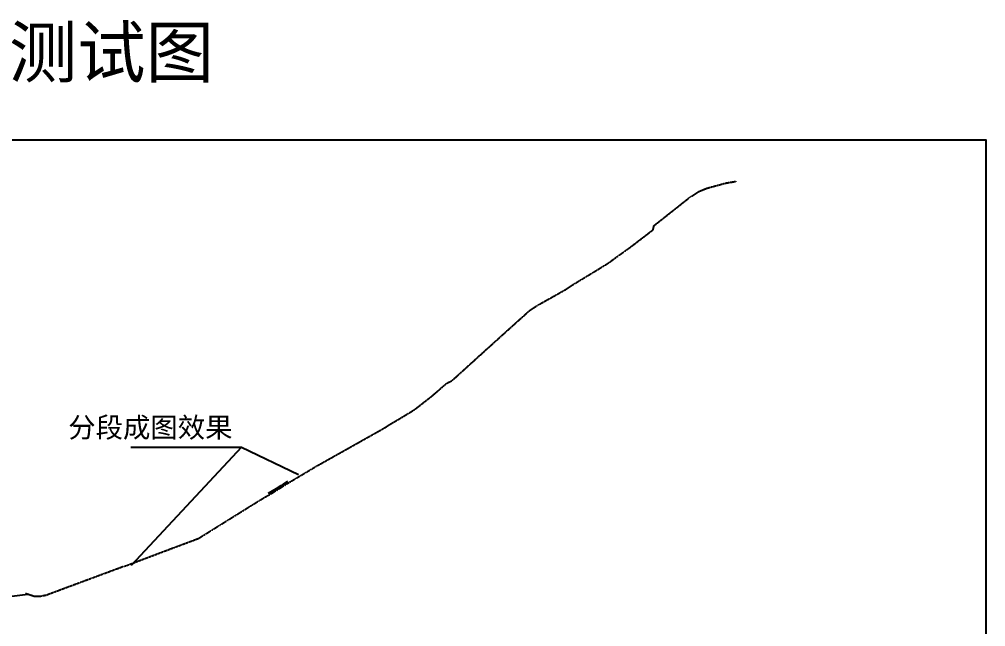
# Model space of a CAD drawing. Header units: millimetres. Extents: x -30 to 39450245, y -4 to 39449270.
# Drawn here: x 39440613 to 39450245, y 2548066 to 2554121 of the extents above; entities that cross this region are included whole.
import ezdxf

# ---------------------------------------------------------------- set-up
doc = ezdxf.new("R2010")
doc.units = ezdxf.units.MM
doc.linetypes.add('CENTER', pattern=[2, 1.25, -0.25, 0.25, -0.25])
for name, color, linetype in [('pipe_cen', 1, 'CENTER'), ('水工开挖线', 5, 'Continuous'), ('附属设施', 2, 'Continuous')]:
    doc.layers.add(name, color=color, linetype=linetype)
doc.styles.add('HT', font='simhei.ttf', dxfattribs={"width": 0.8, "bigfont": 'hz.shx'})

msp = doc.modelspace()

# ---------------------------------------------------------------- linework, layer by layer
at = {"layer": 'pipe_cen'}
msp.add_lwpolyline([(39440674.434, 2548398.738), (39440763.897, 2548369.355), (39440828.862, 2548371.498), (39440878.8146, 2548380.6329), (39441061.085, 2548448.796), (39441654.556, 2548668.804), (39441672.7348, 2548672.34), (39442103.028, 2548835.059), (39442398.0185, 2548945.2458), (39442939.235, 2549282.344), (39443065.726, 2549359.953), (39443105.334, 2549380.875), (39443299.09, 2549501.908), (39443575.195, 2549666.545), (39444257.192, 2550050.076), (39444292.9415, 2550074.5457), (39444389.814, 2550131.272), (39444550.714, 2550228.517), (39444724.38, 2550364.006), (39444875.633, 2550494.685), (39444924.604, 2550517.754), (39445395.905, 2550944.248), (39445705.5453, 2551222.9223), (39445770.961, 2551264.86), (39445808.35, 2551287.047), (39446052.176, 2551423.711), (39446124.59, 2551471.994), (39446378.099, 2551625.697), (39446490.7364, 2551695.4916), (39446551.112, 2551740.561), (39446712.0165, 2551855.8117), (39446929.171, 2552022.473), (39446939.1869, 2552064.2304), (39447286.246, 2552338.859), (39447382.621, 2552402.911), (39447463.933, 2552436.757), (39447649.743, 2552487.808), (39447760.997, 2552506.53)], dxfattribs=at)
msp.add_lwpolyline([(39440674.434, 2548398.738), (39440763.897, 2548369.355), (39440828.862, 2548371.498), (39440878.8146, 2548380.6329), (39441061.085, 2548448.796), (39441654.556, 2548668.804), (39441672.7348, 2548672.34), (39442103.028, 2548835.059), (39442398.0185, 2548945.2458), (39442939.235, 2549282.344), (39443065.726, 2549359.953), (39443105.334, 2549380.875), (39443299.09, 2549501.908), (39443575.195, 2549666.545), (39444257.192, 2550050.076), (39444292.9415, 2550074.5457), (39444389.814, 2550131.272), (39444550.714, 2550228.517), (39444724.38, 2550364.006), (39444875.633, 2550494.685), (39444924.604, 2550517.754), (39445395.905, 2550944.248), (39445705.5453, 2551222.9223), (39445770.961, 2551264.86), (39445808.35, 2551287.047), (39446052.176, 2551423.711), (39446124.59, 2551471.994), (39446378.099, 2551625.697), (39446490.7364, 2551695.4916), (39446551.112, 2551740.561), (39446712.0165, 2551855.8117), (39446929.171, 2552022.473), (39446939.1869, 2552064.2304), (39447286.246, 2552338.859), (39447382.621, 2552402.911), (39447463.933, 2552436.757), (39447649.743, 2552487.808), (39447760.997, 2552506.53)], dxfattribs=at)
msp.add_lwpolyline([(39440674.434, 2548398.738), (39440763.897, 2548369.355), (39440828.862, 2548371.498), (39440878.8146, 2548380.6329), (39441061.085, 2548448.796), (39441654.556, 2548668.804), (39441672.7348, 2548672.34), (39442103.028, 2548835.059), (39442398.0185, 2548945.2458), (39442939.235, 2549282.344), (39443065.726, 2549359.953), (39443105.334, 2549380.875), (39443299.09, 2549501.908), (39443575.195, 2549666.545), (39444257.192, 2550050.076), (39444292.9415, 2550074.5457), (39444389.814, 2550131.272), (39444550.714, 2550228.517), (39444724.38, 2550364.006), (39444875.633, 2550494.685), (39444924.604, 2550517.754), (39445395.905, 2550944.248), (39445705.5453, 2551222.9223), (39445770.961, 2551264.86), (39445808.35, 2551287.047), (39446052.176, 2551423.711), (39446124.59, 2551471.994), (39446378.099, 2551625.697), (39446490.7364, 2551695.4916), (39446551.112, 2551740.561), (39446712.0165, 2551855.8117), (39446929.171, 2552022.473), (39446939.1869, 2552064.2304), (39447286.246, 2552338.859), (39447382.621, 2552402.911), (39447463.933, 2552436.757), (39447649.743, 2552487.808), (39447760.997, 2552506.53)], dxfattribs=at)
msp.add_lwpolyline([(39440674.434, 2548398.738), (39440763.897, 2548369.355), (39440828.862, 2548371.498), (39440878.8146, 2548380.6329), (39441061.085, 2548448.796), (39441654.556, 2548668.804), (39441672.7348, 2548672.34), (39442103.028, 2548835.059), (39442398.0185, 2548945.2458), (39442939.235, 2549282.344), (39443065.726, 2549359.953), (39443105.334, 2549380.875), (39443299.09, 2549501.908), (39443575.195, 2549666.545), (39444257.192, 2550050.076), (39444292.9415, 2550074.5457), (39444389.814, 2550131.272), (39444550.714, 2550228.517), (39444724.38, 2550364.006), (39444875.633, 2550494.685), (39444924.604, 2550517.754), (39445395.905, 2550944.248), (39445705.5453, 2551222.9223), (39445770.961, 2551264.86), (39445808.35, 2551287.047), (39446052.176, 2551423.711), (39446124.59, 2551471.994), (39446378.099, 2551625.697), (39446490.7364, 2551695.4916), (39446551.112, 2551740.561), (39446712.0165, 2551855.8117), (39446929.171, 2552022.473), (39446939.1869, 2552064.2304), (39447286.246, 2552338.859), (39447382.621, 2552402.911), (39447463.933, 2552436.757), (39447649.743, 2552487.808), (39447760.997, 2552506.53)], dxfattribs=at)
msp.add_lwpolyline([(39440674.434, 2548398.738), (39440763.897, 2548369.355), (39440828.862, 2548371.498), (39440878.8146, 2548380.6329), (39441061.085, 2548448.796), (39441654.556, 2548668.804), (39441672.7348, 2548672.34), (39442103.028, 2548835.059), (39442398.0185, 2548945.2458), (39442939.235, 2549282.344), (39443065.726, 2549359.953), (39443105.334, 2549380.875), (39443299.09, 2549501.908), (39443575.195, 2549666.545), (39444257.192, 2550050.076), (39444292.9415, 2550074.5457), (39444389.814, 2550131.272), (39444550.714, 2550228.517), (39444724.38, 2550364.006), (39444875.633, 2550494.685), (39444924.604, 2550517.754), (39445395.905, 2550944.248), (39445705.5453, 2551222.9223), (39445770.961, 2551264.86), (39445808.35, 2551287.047), (39446052.176, 2551423.711), (39446124.59, 2551471.994), (39446378.099, 2551625.697), (39446490.7364, 2551695.4916), (39446551.112, 2551740.561), (39446712.0165, 2551855.8117), (39446929.171, 2552022.473), (39446939.1869, 2552064.2304), (39447286.246, 2552338.859), (39447382.621, 2552402.911), (39447463.933, 2552436.757), (39447649.743, 2552487.808), (39447760.997, 2552506.53)], dxfattribs=at)
msp.add_lwpolyline([(39440674.434, 2548398.738), (39440763.897, 2548369.355), (39440828.862, 2548371.498), (39440878.8146, 2548380.6329), (39441061.085, 2548448.796), (39441654.556, 2548668.804), (39441672.7348, 2548672.34), (39442103.028, 2548835.059), (39442398.0185, 2548945.2458), (39442939.235, 2549282.344), (39443065.726, 2549359.953), (39443105.334, 2549380.875), (39443299.09, 2549501.908), (39443575.195, 2549666.545), (39444257.192, 2550050.076), (39444292.9415, 2550074.5457), (39444389.814, 2550131.272), (39444550.714, 2550228.517), (39444724.38, 2550364.006), (39444875.633, 2550494.685), (39444924.604, 2550517.754), (39445395.905, 2550944.248), (39445705.5453, 2551222.9223), (39445770.961, 2551264.86), (39445808.35, 2551287.047), (39446052.176, 2551423.711), (39446124.59, 2551471.994), (39446378.099, 2551625.697), (39446490.7364, 2551695.4916), (39446551.112, 2551740.561), (39446712.0165, 2551855.8117), (39446929.171, 2552022.473), (39446939.1869, 2552064.2304), (39447286.246, 2552338.859), (39447382.621, 2552402.911), (39447463.933, 2552436.757), (39447649.743, 2552487.808), (39447760.997, 2552506.53)], dxfattribs=at)
msp.add_lwpolyline([(39440674.434, 2548398.738), (39440763.897, 2548369.355), (39440828.862, 2548371.498), (39440878.8146, 2548380.6329), (39441061.085, 2548448.796), (39441654.556, 2548668.804), (39441672.7348, 2548672.34), (39442103.028, 2548835.059), (39442398.0185, 2548945.2458), (39442939.235, 2549282.344), (39443065.726, 2549359.953), (39443105.334, 2549380.875), (39443299.09, 2549501.908), (39443575.195, 2549666.545), (39444257.192, 2550050.076), (39444292.9415, 2550074.5457), (39444389.814, 2550131.272), (39444550.714, 2550228.517), (39444724.38, 2550364.006), (39444875.633, 2550494.685), (39444924.604, 2550517.754), (39445395.905, 2550944.248), (39445705.5453, 2551222.9223), (39445770.961, 2551264.86), (39445808.35, 2551287.047), (39446052.176, 2551423.711), (39446124.59, 2551471.994), (39446378.099, 2551625.697), (39446490.7364, 2551695.4916), (39446551.112, 2551740.561), (39446712.0165, 2551855.8117), (39446929.171, 2552022.473), (39446939.1869, 2552064.2304), (39447286.246, 2552338.859), (39447382.621, 2552402.911), (39447463.933, 2552436.757), (39447649.743, 2552487.808), (39447760.997, 2552506.53)], dxfattribs=at)
msp.add_lwpolyline([(39440674.434, 2548398.738), (39440763.897, 2548369.355), (39440828.862, 2548371.498), (39440878.8146, 2548380.6329), (39441061.085, 2548448.796), (39441654.556, 2548668.804), (39441672.7348, 2548672.34), (39442103.028, 2548835.059), (39442398.0185, 2548945.2458), (39442939.235, 2549282.344), (39443065.726, 2549359.953), (39443105.334, 2549380.875), (39443299.09, 2549501.908), (39443575.195, 2549666.545), (39444257.192, 2550050.076), (39444292.9415, 2550074.5457), (39444389.814, 2550131.272), (39444550.714, 2550228.517), (39444724.38, 2550364.006), (39444875.633, 2550494.685), (39444924.604, 2550517.754), (39445395.905, 2550944.248), (39445705.5453, 2551222.9223), (39445770.961, 2551264.86), (39445808.35, 2551287.047), (39446052.176, 2551423.711), (39446124.59, 2551471.994), (39446378.099, 2551625.697), (39446490.7364, 2551695.4916), (39446551.112, 2551740.561), (39446712.0165, 2551855.8117), (39446929.171, 2552022.473), (39446939.1869, 2552064.2304), (39447286.246, 2552338.859), (39447382.621, 2552402.911), (39447463.933, 2552436.757), (39447649.743, 2552487.808), (39447760.997, 2552506.53)], dxfattribs=at)
msp.add_lwpolyline([(39440674.434, 2548398.738), (39440763.897, 2548369.355), (39440828.862, 2548371.498), (39440878.8146, 2548380.6329), (39441061.085, 2548448.796), (39441654.556, 2548668.804), (39441672.7348, 2548672.34), (39442103.028, 2548835.059), (39442398.0185, 2548945.2458), (39442939.235, 2549282.344), (39443065.726, 2549359.953), (39443105.334, 2549380.875), (39443299.09, 2549501.908), (39443575.195, 2549666.545), (39444257.192, 2550050.076), (39444292.9415, 2550074.5457), (39444389.814, 2550131.272), (39444550.714, 2550228.517), (39444724.38, 2550364.006), (39444875.633, 2550494.685), (39444924.604, 2550517.754), (39445395.905, 2550944.248), (39445705.5453, 2551222.9223), (39445770.961, 2551264.86), (39445808.35, 2551287.047), (39446052.176, 2551423.711), (39446124.59, 2551471.994), (39446378.099, 2551625.697), (39446490.7364, 2551695.4916), (39446551.112, 2551740.561), (39446712.0165, 2551855.8117), (39446929.171, 2552022.473), (39446939.1869, 2552064.2304), (39447286.246, 2552338.859), (39447382.621, 2552402.911), (39447463.933, 2552436.757), (39447649.743, 2552487.808), (39447760.997, 2552506.53)], dxfattribs=at)
msp.add_lwpolyline([(39440674.434, 2548398.738), (39440763.897, 2548369.355), (39440828.862, 2548371.498), (39440878.8146, 2548380.6329), (39441061.085, 2548448.796), (39441654.556, 2548668.804), (39441672.7348, 2548672.34), (39442103.028, 2548835.059), (39442398.0185, 2548945.2458), (39442939.235, 2549282.344), (39443065.726, 2549359.953), (39443105.334, 2549380.875), (39443299.09, 2549501.908), (39443575.195, 2549666.545), (39444257.192, 2550050.076), (39444292.9415, 2550074.5457), (39444389.814, 2550131.272), (39444550.714, 2550228.517), (39444724.38, 2550364.006), (39444875.633, 2550494.685), (39444924.604, 2550517.754), (39445395.905, 2550944.248), (39445705.5453, 2551222.9223), (39445770.961, 2551264.86), (39445808.35, 2551287.047), (39446052.176, 2551423.711), (39446124.59, 2551471.994), (39446378.099, 2551625.697), (39446490.7364, 2551695.4916), (39446551.112, 2551740.561), (39446712.0165, 2551855.8117), (39446929.171, 2552022.473), (39446939.1869, 2552064.2304), (39447286.246, 2552338.859), (39447382.621, 2552402.911), (39447463.933, 2552436.757), (39447649.743, 2552487.808), (39447760.997, 2552506.53)], dxfattribs=at)
msp.add_lwpolyline([(39440674.434, 2548398.738), (39440763.897, 2548369.355), (39440828.862, 2548371.498), (39440878.8146, 2548380.6329), (39441061.085, 2548448.796), (39441654.556, 2548668.804), (39441672.7348, 2548672.34), (39442103.028, 2548835.059), (39442398.0185, 2548945.2458), (39442939.235, 2549282.344), (39443065.726, 2549359.953), (39443105.334, 2549380.875), (39443299.09, 2549501.908), (39443575.195, 2549666.545), (39444257.192, 2550050.076), (39444292.9415, 2550074.5457), (39444389.814, 2550131.272), (39444550.714, 2550228.517), (39444724.38, 2550364.006), (39444875.633, 2550494.685), (39444924.604, 2550517.754), (39445395.905, 2550944.248), (39445705.5453, 2551222.9223), (39445770.961, 2551264.86), (39445808.35, 2551287.047), (39446052.176, 2551423.711), (39446124.59, 2551471.994), (39446378.099, 2551625.697), (39446490.7364, 2551695.4916), (39446551.112, 2551740.561), (39446712.0165, 2551855.8117), (39446929.171, 2552022.473), (39446939.1869, 2552064.2304), (39447286.246, 2552338.859), (39447382.621, 2552402.911), (39447463.933, 2552436.757), (39447649.743, 2552487.808), (39447760.997, 2552506.53)], dxfattribs=at)
msp.add_lwpolyline([(39440674.434, 2548398.738), (39440763.897, 2548369.355), (39440828.862, 2548371.498), (39440878.8146, 2548380.6329), (39441061.085, 2548448.796), (39441654.556, 2548668.804), (39441672.7348, 2548672.34), (39442103.028, 2548835.059), (39442398.0185, 2548945.2458), (39442939.235, 2549282.344), (39443065.726, 2549359.953), (39443105.334, 2549380.875), (39443299.09, 2549501.908), (39443575.195, 2549666.545), (39444257.192, 2550050.076), (39444292.9415, 2550074.5457), (39444389.814, 2550131.272), (39444550.714, 2550228.517), (39444724.38, 2550364.006), (39444875.633, 2550494.685), (39444924.604, 2550517.754), (39445395.905, 2550944.248), (39445705.5453, 2551222.9223), (39445770.961, 2551264.86), (39445808.35, 2551287.047), (39446052.176, 2551423.711), (39446124.59, 2551471.994), (39446378.099, 2551625.697), (39446490.7364, 2551695.4916), (39446551.112, 2551740.561), (39446712.0165, 2551855.8117), (39446929.171, 2552022.473), (39446939.1869, 2552064.2304), (39447286.246, 2552338.859), (39447382.621, 2552402.911), (39447463.933, 2552436.757), (39447649.743, 2552487.808), (39447760.997, 2552506.53)], dxfattribs=at)
msp.add_lwpolyline([(39440674.434, 2548398.738), (39440763.897, 2548369.355), (39440828.862, 2548371.498), (39440878.8146, 2548380.6329), (39441061.085, 2548448.796), (39441654.556, 2548668.804), (39441672.7348, 2548672.34), (39442103.028, 2548835.059), (39442398.0185, 2548945.2458), (39442939.235, 2549282.344), (39443065.726, 2549359.953), (39443105.334, 2549380.875), (39443299.09, 2549501.908), (39443575.195, 2549666.545), (39444257.192, 2550050.076), (39444292.9415, 2550074.5457), (39444389.814, 2550131.272), (39444550.714, 2550228.517), (39444724.38, 2550364.006), (39444875.633, 2550494.685), (39444924.604, 2550517.754), (39445395.905, 2550944.248), (39445705.5453, 2551222.9223), (39445770.961, 2551264.86), (39445808.35, 2551287.047), (39446052.176, 2551423.711), (39446124.59, 2551471.994), (39446378.099, 2551625.697), (39446490.7364, 2551695.4916), (39446551.112, 2551740.561), (39446712.0165, 2551855.8117), (39446929.171, 2552022.473), (39446939.1869, 2552064.2304), (39447286.246, 2552338.859), (39447382.621, 2552402.911), (39447463.933, 2552436.757), (39447649.743, 2552487.808), (39447760.997, 2552506.53)], dxfattribs=at)
msp.add_lwpolyline([(39440674.434, 2548398.738), (39440763.897, 2548369.355), (39440828.862, 2548371.498), (39440878.8146, 2548380.6329), (39441061.085, 2548448.796), (39441654.556, 2548668.804), (39441672.7348, 2548672.34), (39442103.028, 2548835.059), (39442398.0185, 2548945.2458), (39442939.235, 2549282.344), (39443065.726, 2549359.953), (39443105.334, 2549380.875), (39443299.09, 2549501.908), (39443575.195, 2549666.545), (39444257.192, 2550050.076), (39444292.9415, 2550074.5457), (39444389.814, 2550131.272), (39444550.714, 2550228.517), (39444724.38, 2550364.006), (39444875.633, 2550494.685), (39444924.604, 2550517.754), (39445395.905, 2550944.248), (39445705.5453, 2551222.9223), (39445770.961, 2551264.86), (39445808.35, 2551287.047), (39446052.176, 2551423.711), (39446124.59, 2551471.994), (39446378.099, 2551625.697), (39446490.7364, 2551695.4916), (39446551.112, 2551740.561), (39446712.0165, 2551855.8117), (39446929.171, 2552022.473), (39446939.1869, 2552064.2304), (39447286.246, 2552338.859), (39447382.621, 2552402.911), (39447463.933, 2552436.757), (39447649.743, 2552487.808), (39447760.997, 2552506.53)], dxfattribs=at)
msp.add_lwpolyline([(39440674.434, 2548398.738), (39440763.897, 2548369.355), (39440828.862, 2548371.498), (39440878.8146, 2548380.6329), (39441061.085, 2548448.796), (39441654.556, 2548668.804), (39441672.7348, 2548672.34), (39442103.028, 2548835.059), (39442398.0185, 2548945.2458), (39442939.235, 2549282.344), (39443065.726, 2549359.953), (39443105.334, 2549380.875), (39443299.09, 2549501.908), (39443575.195, 2549666.545), (39444257.192, 2550050.076), (39444292.9415, 2550074.5457), (39444389.814, 2550131.272), (39444550.714, 2550228.517), (39444724.38, 2550364.006), (39444875.633, 2550494.685), (39444924.604, 2550517.754), (39445395.905, 2550944.248), (39445705.5453, 2551222.9223), (39445770.961, 2551264.86), (39445808.35, 2551287.047), (39446052.176, 2551423.711), (39446124.59, 2551471.994), (39446378.099, 2551625.697), (39446490.7364, 2551695.4916), (39446551.112, 2551740.561), (39446712.0165, 2551855.8117), (39446929.171, 2552022.473), (39446939.1869, 2552064.2304), (39447286.246, 2552338.859), (39447382.621, 2552402.911), (39447463.933, 2552436.757), (39447649.743, 2552487.808), (39447760.997, 2552506.53)], dxfattribs=at)
msp.add_lwpolyline([(39440674.434, 2548398.738), (39440763.897, 2548369.355), (39440828.862, 2548371.498), (39440878.8146, 2548380.6329), (39441061.085, 2548448.796), (39441654.556, 2548668.804), (39441672.7348, 2548672.34), (39442103.028, 2548835.059), (39442398.0185, 2548945.2458), (39442939.235, 2549282.344), (39443065.726, 2549359.953), (39443105.334, 2549380.875), (39443299.09, 2549501.908), (39443575.195, 2549666.545), (39444257.192, 2550050.076), (39444292.9415, 2550074.5457), (39444389.814, 2550131.272), (39444550.714, 2550228.517), (39444724.38, 2550364.006), (39444875.633, 2550494.685), (39444924.604, 2550517.754), (39445395.905, 2550944.248), (39445705.5453, 2551222.9223), (39445770.961, 2551264.86), (39445808.35, 2551287.047), (39446052.176, 2551423.711), (39446124.59, 2551471.994), (39446378.099, 2551625.697), (39446490.7364, 2551695.4916), (39446551.112, 2551740.561), (39446712.0165, 2551855.8117), (39446929.171, 2552022.473), (39446939.1869, 2552064.2304), (39447286.246, 2552338.859), (39447382.621, 2552402.911), (39447463.933, 2552436.757), (39447649.743, 2552487.808), (39447760.997, 2552506.53)], dxfattribs=at)
msp.add_lwpolyline([(39440674.434, 2548398.738), (39440763.897, 2548369.355), (39440828.862, 2548371.498), (39440878.8146, 2548380.6329), (39441061.085, 2548448.796), (39441654.556, 2548668.804), (39441672.7348, 2548672.34), (39442103.028, 2548835.059), (39442398.0185, 2548945.2458), (39442939.235, 2549282.344), (39443065.726, 2549359.953), (39443105.334, 2549380.875), (39443299.09, 2549501.908), (39443575.195, 2549666.545), (39444257.192, 2550050.076), (39444292.9415, 2550074.5457), (39444389.814, 2550131.272), (39444550.714, 2550228.517), (39444724.38, 2550364.006), (39444875.633, 2550494.685), (39444924.604, 2550517.754), (39445395.905, 2550944.248), (39445705.5453, 2551222.9223), (39445770.961, 2551264.86), (39445808.35, 2551287.047), (39446052.176, 2551423.711), (39446124.59, 2551471.994), (39446378.099, 2551625.697), (39446490.7364, 2551695.4916), (39446551.112, 2551740.561), (39446712.0165, 2551855.8117), (39446929.171, 2552022.473), (39446939.1869, 2552064.2304), (39447286.246, 2552338.859), (39447382.621, 2552402.911), (39447463.933, 2552436.757), (39447649.743, 2552487.808), (39447760.997, 2552506.53)], dxfattribs=at)
msp.add_lwpolyline([(39440674.434, 2548398.738), (39440763.897, 2548369.355), (39440828.862, 2548371.498), (39440878.8146, 2548380.6329), (39441061.085, 2548448.796), (39441654.556, 2548668.804), (39441672.7348, 2548672.34), (39442103.028, 2548835.059), (39442398.0185, 2548945.2458), (39442939.235, 2549282.344), (39443065.726, 2549359.953), (39443105.334, 2549380.875), (39443299.09, 2549501.908), (39443575.195, 2549666.545), (39444257.192, 2550050.076), (39444292.9415, 2550074.5457), (39444389.814, 2550131.272), (39444550.714, 2550228.517), (39444724.38, 2550364.006), (39444875.633, 2550494.685), (39444924.604, 2550517.754), (39445395.905, 2550944.248), (39445705.5453, 2551222.9223), (39445770.961, 2551264.86), (39445808.35, 2551287.047), (39446052.176, 2551423.711), (39446124.59, 2551471.994), (39446378.099, 2551625.697), (39446490.7364, 2551695.4916), (39446551.112, 2551740.561), (39446712.0165, 2551855.8117), (39446929.171, 2552022.473), (39446939.1869, 2552064.2304), (39447286.246, 2552338.859), (39447382.621, 2552402.911), (39447463.933, 2552436.757), (39447649.743, 2552487.808), (39447760.997, 2552506.53)], dxfattribs=at)
msp.add_lwpolyline([(39440674.434, 2548398.738), (39440763.897, 2548369.355), (39440828.862, 2548371.498), (39440878.8146, 2548380.6329), (39441061.085, 2548448.796), (39441654.556, 2548668.804), (39441672.7348, 2548672.34), (39442103.028, 2548835.059), (39442398.0185, 2548945.2458), (39442939.235, 2549282.344), (39443065.726, 2549359.953), (39443105.334, 2549380.875), (39443299.09, 2549501.908), (39443575.195, 2549666.545), (39444257.192, 2550050.076), (39444292.9415, 2550074.5457), (39444389.814, 2550131.272), (39444550.714, 2550228.517), (39444724.38, 2550364.006), (39444875.633, 2550494.685), (39444924.604, 2550517.754), (39445395.905, 2550944.248), (39445705.5453, 2551222.9223), (39445770.961, 2551264.86), (39445808.35, 2551287.047), (39446052.176, 2551423.711), (39446124.59, 2551471.994), (39446378.099, 2551625.697), (39446490.7364, 2551695.4916), (39446551.112, 2551740.561), (39446712.0165, 2551855.8117), (39446929.171, 2552022.473), (39446939.1869, 2552064.2304), (39447286.246, 2552338.859), (39447382.621, 2552402.911), (39447463.933, 2552436.757), (39447649.743, 2552487.808), (39447760.997, 2552506.53)], dxfattribs=at)
msp.add_lwpolyline([(39440674.434, 2548398.738), (39440763.897, 2548369.355), (39440828.862, 2548371.498), (39440878.8146, 2548380.6329), (39441061.085, 2548448.796), (39441654.556, 2548668.804), (39441672.7348, 2548672.34), (39442103.028, 2548835.059), (39442398.0185, 2548945.2458), (39442939.235, 2549282.344), (39443065.726, 2549359.953), (39443105.334, 2549380.875), (39443299.09, 2549501.908), (39443575.195, 2549666.545), (39444257.192, 2550050.076), (39444292.9415, 2550074.5457), (39444389.814, 2550131.272), (39444550.714, 2550228.517), (39444724.38, 2550364.006), (39444875.633, 2550494.685), (39444924.604, 2550517.754), (39445395.905, 2550944.248), (39445705.5453, 2551222.9223), (39445770.961, 2551264.86), (39445808.35, 2551287.047), (39446052.176, 2551423.711), (39446124.59, 2551471.994), (39446378.099, 2551625.697), (39446490.7364, 2551695.4916), (39446551.112, 2551740.561), (39446712.0165, 2551855.8117), (39446929.171, 2552022.473), (39446939.1869, 2552064.2304), (39447286.246, 2552338.859), (39447382.621, 2552402.911), (39447463.933, 2552436.757), (39447649.743, 2552487.808), (39447760.997, 2552506.53)], dxfattribs=at)
msp.add_lwpolyline([(39440674.434, 2548398.738), (39440763.897, 2548369.355), (39440828.862, 2548371.498), (39440878.8146, 2548380.6329), (39441061.085, 2548448.796), (39441654.556, 2548668.804), (39441672.7348, 2548672.34), (39442103.028, 2548835.059), (39442398.0185, 2548945.2458), (39442939.235, 2549282.344), (39443065.726, 2549359.953), (39443105.334, 2549380.875), (39443299.09, 2549501.908), (39443575.195, 2549666.545), (39444257.192, 2550050.076), (39444292.9415, 2550074.5457), (39444389.814, 2550131.272), (39444550.714, 2550228.517), (39444724.38, 2550364.006), (39444875.633, 2550494.685), (39444924.604, 2550517.754), (39445395.905, 2550944.248), (39445705.5453, 2551222.9223), (39445770.961, 2551264.86), (39445808.35, 2551287.047), (39446052.176, 2551423.711), (39446124.59, 2551471.994), (39446378.099, 2551625.697), (39446490.7364, 2551695.4916), (39446551.112, 2551740.561), (39446712.0165, 2551855.8117), (39446929.171, 2552022.473), (39446939.1869, 2552064.2304), (39447286.246, 2552338.859), (39447382.621, 2552402.911), (39447463.933, 2552436.757), (39447649.743, 2552487.808), (39447760.997, 2552506.53)], dxfattribs=at)
msp.add_lwpolyline([(39440674.434, 2548398.738), (39440763.897, 2548369.355), (39440828.862, 2548371.498), (39440878.8146, 2548380.6329), (39441061.085, 2548448.796), (39441654.556, 2548668.804), (39441672.7348, 2548672.34), (39442103.028, 2548835.059), (39442398.0185, 2548945.2458), (39442939.235, 2549282.344), (39443065.726, 2549359.953), (39443105.334, 2549380.875), (39443299.09, 2549501.908), (39443575.195, 2549666.545), (39444257.192, 2550050.076), (39444292.9415, 2550074.5457), (39444389.814, 2550131.272), (39444550.714, 2550228.517), (39444724.38, 2550364.006), (39444875.633, 2550494.685), (39444924.604, 2550517.754), (39445395.905, 2550944.248), (39445705.5453, 2551222.9223), (39445770.961, 2551264.86), (39445808.35, 2551287.047), (39446052.176, 2551423.711), (39446124.59, 2551471.994), (39446378.099, 2551625.697), (39446490.7364, 2551695.4916), (39446551.112, 2551740.561), (39446712.0165, 2551855.8117), (39446929.171, 2552022.473), (39446939.1869, 2552064.2304), (39447286.246, 2552338.859), (39447382.621, 2552402.911), (39447463.933, 2552436.757), (39447649.743, 2552487.808), (39447760.997, 2552506.53)], dxfattribs=at)
msp.add_lwpolyline([(39440674.434, 2548398.738), (39440763.897, 2548369.355), (39440828.862, 2548371.498), (39440878.8146, 2548380.6329), (39441061.085, 2548448.796), (39441654.556, 2548668.804), (39441672.7348, 2548672.34), (39442103.028, 2548835.059), (39442398.0185, 2548945.2458), (39442939.235, 2549282.344), (39443065.726, 2549359.953), (39443105.334, 2549380.875), (39443299.09, 2549501.908), (39443575.195, 2549666.545), (39444257.192, 2550050.076), (39444292.9415, 2550074.5457), (39444389.814, 2550131.272), (39444550.714, 2550228.517), (39444724.38, 2550364.006), (39444875.633, 2550494.685), (39444924.604, 2550517.754), (39445395.905, 2550944.248), (39445705.5453, 2551222.9223), (39445770.961, 2551264.86), (39445808.35, 2551287.047), (39446052.176, 2551423.711), (39446124.59, 2551471.994), (39446378.099, 2551625.697), (39446490.7364, 2551695.4916), (39446551.112, 2551740.561), (39446712.0165, 2551855.8117), (39446929.171, 2552022.473), (39446939.1869, 2552064.2304), (39447286.246, 2552338.859), (39447382.621, 2552402.911), (39447463.933, 2552436.757), (39447649.743, 2552487.808), (39447760.997, 2552506.53)], dxfattribs=at)
msp.add_lwpolyline([(39440674.434, 2548398.738), (39440763.897, 2548369.355), (39440828.862, 2548371.498), (39440878.8146, 2548380.6329), (39441061.085, 2548448.796), (39441654.556, 2548668.804), (39441672.7348, 2548672.34), (39442103.028, 2548835.059), (39442398.0185, 2548945.2458), (39442939.235, 2549282.344), (39443065.726, 2549359.953), (39443105.334, 2549380.875), (39443299.09, 2549501.908), (39443575.195, 2549666.545), (39444257.192, 2550050.076), (39444292.9415, 2550074.5457), (39444389.814, 2550131.272), (39444550.714, 2550228.517), (39444724.38, 2550364.006), (39444875.633, 2550494.685), (39444924.604, 2550517.754), (39445395.905, 2550944.248), (39445705.5453, 2551222.9223), (39445770.961, 2551264.86), (39445808.35, 2551287.047), (39446052.176, 2551423.711), (39446124.59, 2551471.994), (39446378.099, 2551625.697), (39446490.7364, 2551695.4916), (39446551.112, 2551740.561), (39446712.0165, 2551855.8117), (39446929.171, 2552022.473), (39446939.1869, 2552064.2304), (39447286.246, 2552338.859), (39447382.621, 2552402.911), (39447463.933, 2552436.757), (39447649.743, 2552487.808), (39447760.997, 2552506.53)], dxfattribs=at)
msp.add_lwpolyline([(39440674.434, 2548398.738), (39440763.897, 2548369.355), (39440828.862, 2548371.498), (39440878.8146, 2548380.6329), (39441061.085, 2548448.796), (39441654.556, 2548668.804), (39441672.7348, 2548672.34), (39442103.028, 2548835.059), (39442398.0185, 2548945.2458), (39442939.235, 2549282.344), (39443065.726, 2549359.953), (39443105.334, 2549380.875), (39443299.09, 2549501.908), (39443575.195, 2549666.545), (39444257.192, 2550050.076), (39444292.9415, 2550074.5457), (39444389.814, 2550131.272), (39444550.714, 2550228.517), (39444724.38, 2550364.006), (39444875.633, 2550494.685), (39444924.604, 2550517.754), (39445395.905, 2550944.248), (39445705.5453, 2551222.9223), (39445770.961, 2551264.86), (39445808.35, 2551287.047), (39446052.176, 2551423.711), (39446124.59, 2551471.994), (39446378.099, 2551625.697), (39446490.7364, 2551695.4916), (39446551.112, 2551740.561), (39446712.0165, 2551855.8117), (39446929.171, 2552022.473), (39446939.1869, 2552064.2304), (39447286.246, 2552338.859), (39447382.621, 2552402.911), (39447463.933, 2552436.757), (39447649.743, 2552487.808), (39447760.997, 2552506.53)], dxfattribs=at)
msp.add_lwpolyline([(39440674.434, 2548398.738), (39440763.897, 2548369.355), (39440828.862, 2548371.498), (39440878.8146, 2548380.6329), (39441061.085, 2548448.796), (39441654.556, 2548668.804), (39441672.7348, 2548672.34), (39442103.028, 2548835.059), (39442398.0185, 2548945.2458), (39442939.235, 2549282.344), (39443065.726, 2549359.953), (39443105.334, 2549380.875), (39443299.09, 2549501.908), (39443575.195, 2549666.545), (39444257.192, 2550050.076), (39444292.9415, 2550074.5457), (39444389.814, 2550131.272), (39444550.714, 2550228.517), (39444724.38, 2550364.006), (39444875.633, 2550494.685), (39444924.604, 2550517.754), (39445395.905, 2550944.248), (39445705.5453, 2551222.9223), (39445770.961, 2551264.86), (39445808.35, 2551287.047), (39446052.176, 2551423.711), (39446124.59, 2551471.994), (39446378.099, 2551625.697), (39446490.7364, 2551695.4916), (39446551.112, 2551740.561), (39446712.0165, 2551855.8117), (39446929.171, 2552022.473), (39446939.1869, 2552064.2304), (39447286.246, 2552338.859), (39447382.621, 2552402.911), (39447463.933, 2552436.757), (39447649.743, 2552487.808), (39447760.997, 2552506.53)], dxfattribs=at)
msp.add_lwpolyline([(39440674.434, 2548398.738), (39440763.897, 2548369.355), (39440828.862, 2548371.498), (39440878.8146, 2548380.6329), (39441061.085, 2548448.796), (39441654.556, 2548668.804), (39441672.7348, 2548672.34), (39442103.028, 2548835.059), (39442398.0185, 2548945.2458), (39442939.235, 2549282.344), (39443065.726, 2549359.953), (39443105.334, 2549380.875), (39443299.09, 2549501.908), (39443575.195, 2549666.545), (39444257.192, 2550050.076), (39444292.9415, 2550074.5457), (39444389.814, 2550131.272), (39444550.714, 2550228.517), (39444724.38, 2550364.006), (39444875.633, 2550494.685), (39444924.604, 2550517.754), (39445395.905, 2550944.248), (39445705.5453, 2551222.9223), (39445770.961, 2551264.86), (39445808.35, 2551287.047), (39446052.176, 2551423.711), (39446124.59, 2551471.994), (39446378.099, 2551625.697), (39446490.7364, 2551695.4916), (39446551.112, 2551740.561), (39446712.0165, 2551855.8117), (39446929.171, 2552022.473), (39446939.1869, 2552064.2304), (39447286.246, 2552338.859), (39447382.621, 2552402.911), (39447463.933, 2552436.757), (39447649.743, 2552487.808), (39447760.997, 2552506.53)], dxfattribs=at)
msp.add_lwpolyline([(39440674.434, 2548398.738), (39440763.897, 2548369.355), (39440828.862, 2548371.498), (39440878.8146, 2548380.6329), (39441061.085, 2548448.796), (39441654.556, 2548668.804), (39441672.7348, 2548672.34), (39442103.028, 2548835.059), (39442398.0185, 2548945.2458), (39442939.235, 2549282.344), (39443065.726, 2549359.953), (39443105.334, 2549380.875), (39443299.09, 2549501.908), (39443575.195, 2549666.545), (39444257.192, 2550050.076), (39444292.9415, 2550074.5457), (39444389.814, 2550131.272), (39444550.714, 2550228.517), (39444724.38, 2550364.006), (39444875.633, 2550494.685), (39444924.604, 2550517.754), (39445395.905, 2550944.248), (39445705.5453, 2551222.9223), (39445770.961, 2551264.86), (39445808.35, 2551287.047), (39446052.176, 2551423.711), (39446124.59, 2551471.994), (39446378.099, 2551625.697), (39446490.7364, 2551695.4916), (39446551.112, 2551740.561), (39446712.0165, 2551855.8117), (39446929.171, 2552022.473), (39446939.1869, 2552064.2304), (39447286.246, 2552338.859), (39447382.621, 2552402.911), (39447463.933, 2552436.757), (39447649.743, 2552487.808), (39447760.997, 2552506.53)], dxfattribs=at)
msp.add_lwpolyline([(39440674.434, 2548398.738), (39440763.897, 2548369.355), (39440828.862, 2548371.498), (39440878.8146, 2548380.6329), (39441061.085, 2548448.796), (39441654.556, 2548668.804), (39441672.7348, 2548672.34), (39442103.028, 2548835.059), (39442398.0185, 2548945.2458), (39442939.235, 2549282.344), (39443065.726, 2549359.953), (39443105.334, 2549380.875), (39443299.09, 2549501.908), (39443575.195, 2549666.545), (39444257.192, 2550050.076), (39444292.9415, 2550074.5457), (39444389.814, 2550131.272), (39444550.714, 2550228.517), (39444724.38, 2550364.006), (39444875.633, 2550494.685), (39444924.604, 2550517.754), (39445395.905, 2550944.248), (39445705.5453, 2551222.9223), (39445770.961, 2551264.86), (39445808.35, 2551287.047), (39446052.176, 2551423.711), (39446124.59, 2551471.994), (39446378.099, 2551625.697), (39446490.7364, 2551695.4916), (39446551.112, 2551740.561), (39446712.0165, 2551855.8117), (39446929.171, 2552022.473), (39446939.1869, 2552064.2304), (39447286.246, 2552338.859), (39447382.621, 2552402.911), (39447463.933, 2552436.757), (39447649.743, 2552487.808), (39447760.997, 2552506.53)], dxfattribs=at)
msp.add_lwpolyline([(39440674.434, 2548398.738), (39440763.897, 2548369.355), (39440828.862, 2548371.498), (39440878.8146, 2548380.6329), (39441061.085, 2548448.796), (39441654.556, 2548668.804), (39441672.7348, 2548672.34), (39442103.028, 2548835.059), (39442398.0185, 2548945.2458), (39442939.235, 2549282.344), (39443065.726, 2549359.953), (39443105.334, 2549380.875), (39443299.09, 2549501.908), (39443575.195, 2549666.545), (39444257.192, 2550050.076), (39444292.9415, 2550074.5457), (39444389.814, 2550131.272), (39444550.714, 2550228.517), (39444724.38, 2550364.006), (39444875.633, 2550494.685), (39444924.604, 2550517.754), (39445395.905, 2550944.248), (39445705.5453, 2551222.9223), (39445770.961, 2551264.86), (39445808.35, 2551287.047), (39446052.176, 2551423.711), (39446124.59, 2551471.994), (39446378.099, 2551625.697), (39446490.7364, 2551695.4916), (39446551.112, 2551740.561), (39446712.0165, 2551855.8117), (39446929.171, 2552022.473), (39446939.1869, 2552064.2304), (39447286.246, 2552338.859), (39447382.621, 2552402.911), (39447463.933, 2552436.757), (39447649.743, 2552487.808), (39447760.997, 2552506.53)], dxfattribs=at)
msp.add_lwpolyline([(39440674.434, 2548398.738), (39440763.897, 2548369.355), (39440828.862, 2548371.498), (39440878.8146, 2548380.6329), (39441061.085, 2548448.796), (39441654.556, 2548668.804), (39441672.7348, 2548672.34), (39442103.028, 2548835.059), (39442398.0185, 2548945.2458), (39442939.235, 2549282.344), (39443065.726, 2549359.953), (39443105.334, 2549380.875), (39443299.09, 2549501.908), (39443575.195, 2549666.545), (39444257.192, 2550050.076), (39444292.9415, 2550074.5457), (39444389.814, 2550131.272), (39444550.714, 2550228.517), (39444724.38, 2550364.006), (39444875.633, 2550494.685), (39444924.604, 2550517.754), (39445395.905, 2550944.248), (39445705.5453, 2551222.9223), (39445770.961, 2551264.86), (39445808.35, 2551287.047), (39446052.176, 2551423.711), (39446124.59, 2551471.994), (39446378.099, 2551625.697), (39446490.7364, 2551695.4916), (39446551.112, 2551740.561), (39446712.0165, 2551855.8117), (39446929.171, 2552022.473), (39446939.1869, 2552064.2304), (39447286.246, 2552338.859), (39447382.621, 2552402.911), (39447463.933, 2552436.757), (39447649.743, 2552487.808), (39447760.997, 2552506.53)], dxfattribs=at)
msp.add_lwpolyline([(39440674.434, 2548398.738), (39440763.897, 2548369.355), (39440828.862, 2548371.498), (39440878.8146, 2548380.6329), (39441061.085, 2548448.796), (39441654.556, 2548668.804), (39441672.7348, 2548672.34), (39442103.028, 2548835.059), (39442398.0185, 2548945.2458), (39442939.235, 2549282.344), (39443065.726, 2549359.953), (39443105.334, 2549380.875), (39443299.09, 2549501.908), (39443575.195, 2549666.545), (39444257.192, 2550050.076), (39444292.9415, 2550074.5457), (39444389.814, 2550131.272), (39444550.714, 2550228.517), (39444724.38, 2550364.006), (39444875.633, 2550494.685), (39444924.604, 2550517.754), (39445395.905, 2550944.248), (39445705.5453, 2551222.9223), (39445770.961, 2551264.86), (39445808.35, 2551287.047), (39446052.176, 2551423.711), (39446124.59, 2551471.994), (39446378.099, 2551625.697), (39446490.7364, 2551695.4916), (39446551.112, 2551740.561), (39446712.0165, 2551855.8117), (39446929.171, 2552022.473), (39446939.1869, 2552064.2304), (39447286.246, 2552338.859), (39447382.621, 2552402.911), (39447463.933, 2552436.757), (39447649.743, 2552487.808), (39447760.997, 2552506.53)], dxfattribs=at)
at = {"layer": '水工开挖线'}
for points in [[(39443096.0255, 2549395.7765), (39443096.026, 2549395.7769), (39443176.7272, 2549444.8913), (39443223.1688, 2549473.7132), (39443246.4186, 2549487.1047), (39443290.3343, 2549515.9244)], [(39443096.5023, 2549395.0132), (39443096.5028, 2549395.0136), (39443177.204, 2549444.1279), (39443223.6457, 2549472.9499), (39443247.955, 2549484.6451), (39443290.8969, 2549515.0237)], [(39443096.5023, 2549395.0132), (39443096.5028, 2549395.0136), (39443177.204, 2549444.1279), (39443223.6457, 2549472.9499), (39443247.955, 2549484.6451), (39443290.8969, 2549515.0237)], [(39443096.5023, 2549395.0132), (39443096.5028, 2549395.0136), (39443177.204, 2549444.1279), (39443223.6457, 2549472.9499), (39443247.955, 2549484.6451), (39443290.8969, 2549515.0237)]]:
    msp.add_lwpolyline(points, dxfattribs=at)
at = {"layer": '附属设施'}
msp.add_lwpolyline([(39440295.5235, 2552920.4902), (39450244.7037, 2552920.4902), (39450244.7037, 2543065.9285), (39440295.5235, 2543065.9285)], close=True, dxfattribs=at)
at = {"layer": '附属设施', "color": 4}
for points in [[(39441724.7681, 2549854.6925), (39442826.5658, 2549854.6925), (39443395.7811, 2549583.524)], [(39442826.5658, 2549854.6925), (39441727.9529, 2548676.749)]]:
    msp.add_lwpolyline(points, dxfattribs=at)
at = {"layer": '附属设施'}
msp.add_lwpolyline([(39438795.4017, 2548270.6562), (39439726.2377, 2548270.6562), (39440698.0473, 2548390.9825)], dxfattribs=at)

# ---------------------------------------------------------------- texts
at = {"layer": '附属设施', "style": 'HT'}
msp.add_text('验证测试图', height=500, dxfattribs=at).set_placement((39439143.8108, 2553543.5469))
at = {"layer": '附属设施', "color": 4, "style": 'HT'}
msp.add_text('分段成图效果', height=200, dxfattribs=at).set_placement((39441101.1607, 2549952.2563))

doc.saveas('drawing.dxf')
